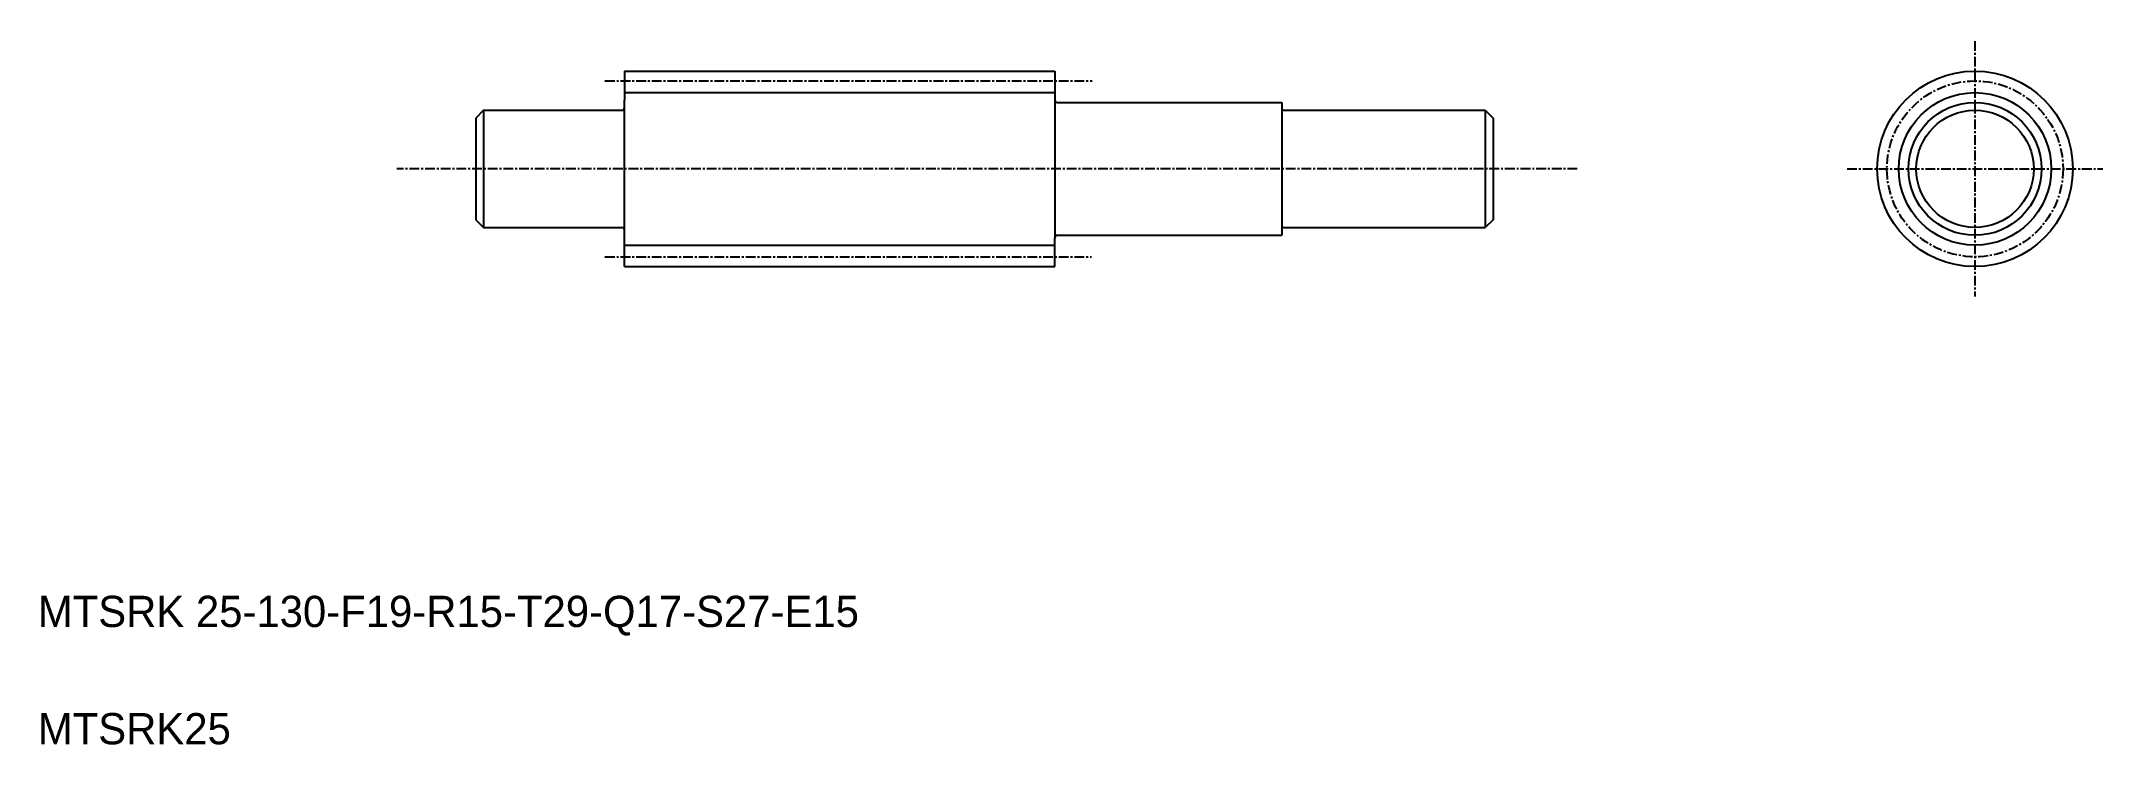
# Model space of a CAD drawing. Extents: x 23 to 287, y 48 to 138.
import ezdxf

# ---------------------------------------------------------------- set-up
doc = ezdxf.new("R2010")
doc.units = 0
doc.linetypes.add('CENTER', pattern=[2, 1.25, -0.25, 0.25, -0.25])
doc.layers.get('0').update_dxf_attribs({"linetype": 'CONTINUOUS'})
doc.layers.add('CENTER', color=1, linetype='CENTER')

msp = doc.modelspace()

# ---------------------------------------------------------------- linework, layer by layer
at = {"color": 7, "linetype": 'CONTINUOUS'}
for p, q in [((97.63, 134.64), (152.63, 134.64)), ((97.63, 134.64), (97.63, 130.94)), ((152.63, 134.64), (152.63, 130.94)), ((79.63, 129.64), (78.63, 128.64)), ((79.63, 129.64), (79.63, 114.64)), ((79.63, 129.64), (97.33, 129.64)), ((97.63, 113.34), (97.63, 130.94)), ((152.63, 130.94), (152.63, 113.34)), ((152.93, 130.64), (181.63, 130.64)), ((181.63, 130.64), (181.63, 113.64)), ((181.93, 129.64), (207.63, 129.64)), ((207.63, 129.64), (207.63, 114.64)), ((207.63, 129.64), (208.63, 128.64)), ((78.63, 128.64), (78.63, 115.64)), ((208.63, 128.64), (208.63, 115.64)), ((208.63, 125.39), (208.63, 125.39)), ((208.63, 122.14), (208.63, 122.14)), ((78.63, 115.64), (79.63, 114.64)), ((79.63, 114.64), (97.33, 114.64)), ((97.63, 109.64), (97.63, 113.34)), ((152.63, 109.64), (152.63, 113.34)), ((152.93, 113.64), (181.63, 113.64)), ((181.93, 114.64), (207.63, 114.64)), ((208.63, 115.64), (207.63, 114.64)), ((97.63, 109.64), (152.63, 109.64))]:
    msp.add_line(p, q, dxfattribs=at)
at = {"color": 3, "linetype": 'CONTINUOUS'}
for p, q in [((97.63, 131.89), (152.63, 131.89)), ((97.63, 112.39), (152.63, 112.39))]:
    msp.add_line(p, q, dxfattribs=at)
at = {"color": 7, "linetype": 'CONTINUOUS'}
for radius in [12.5, 8.5, 7.5]:
    msp.add_circle((270.22, 122.14), radius, dxfattribs=at)
at = {"color": 3, "linetype": 'CONTINUOUS'}
msp.add_circle((270.22, 122.14), 9.75, dxfattribs=at)
at = {"color": 7, "linetype": 'CONTINUOUS'}
for centre, start, end in [((97.33, 129.94), 270, 360), ((152.93, 130.94), 180, 270), ((181.93, 129.94), 180, 270), ((97.33, 114.34), 0, 90), ((152.93, 113.34), 90, 180), ((152.93, 113.34), 90, 180), ((152.93, 113.34), 90, 180), ((181.93, 114.34), 90, 180)]:
    msp.add_arc(centre, 0.3, start, end, dxfattribs=at)
at = {"layer": 'CENTER', "color": 1, "linetype": 'CENTER'}
for p, q in [((270.22, 138.47), (270.22, 105.81)), ((95.13, 133.39), (157.39, 133.39)), ((219.4, 122.14), (68.55, 122.14)), ((253.89, 122.14), (286.55, 122.14)), ((95.13, 110.89), (157.3, 110.89))]:
    msp.add_line(p, q, dxfattribs=at)
msp.add_circle((270.22, 122.14), 11.25, dxfattribs=at)

# ---------------------------------------------------------------- texts
at = {"color": 7, "linetype": 'CONTINUOUS'}
for s, p in [('MTSRK 25-130-F19-R15-T29-Q17-S27-E15', (22.65, 63.54)), ('MTSRK25', (22.65, 48.54))]:
    msp.add_text(s, height=4, dxfattribs=at).set_placement(p)

doc.saveas('drawing.dxf')
